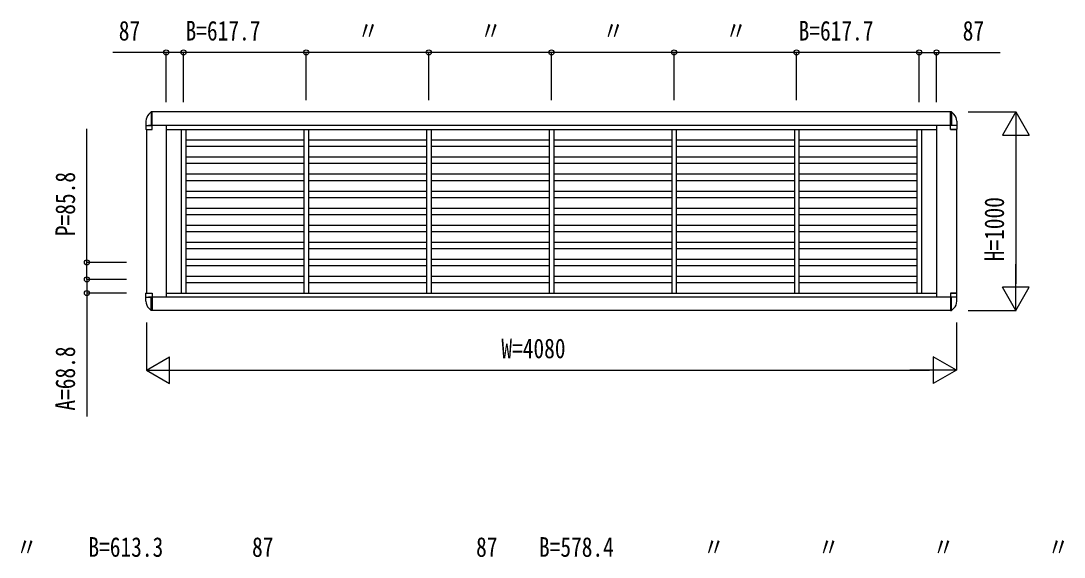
# Model space of a CAD drawing. Units: millimetres, scale not verified. Extents: x -12615 to 12615, y -8910 to 8910.
# Drawn here: x -6388 to -1132, y -3817 to -1116 of the extents above; entities that cross this region are included whole.
import ezdxf
from ezdxf.enums import TextEntityAlignment as Align

# ---------------------------------------------------------------- set-up
doc = ezdxf.new("R2010")
doc.units = ezdxf.units.MM
doc.header["$LTSCALE"] = 30
doc.layers.add('0-2_YKK_A1', color=4, linetype='Continuous')
doc.layers.add('0-3_YKK_D', color=6, linetype='Continuous')
doc.styles.add('ＭＳ ゴシック', font='')
doc.styles.get('ＭＳ ゴシック').set_extended_font_data('MS Gothic')

msp = doc.modelspace()

# ---------------------------------------------------------------- linework, layer by layer
at = {"layer": '0-2_YKK_A1'}
for p, q in [((-5730.94, -1574.7), (-5742.8, -1586.56)), ((-5725.94, -1574.7), (-5730.94, -1574.7)), ((-5730.94, -1574.7), (-5730.94, -1643)), ((-5725.94, -1663), (-5725.94, -1574.7)), ((-1698.64, -1575), (-5725.94, -1575)), ((-1703.94, -1574.7), (-1698.94, -1574.7)), ((-1703.94, -1663), (-1703.94, -1574.7)), ((-1698.94, -1574.7), (-1698.94, -1643)), ((-1698.94, -1574.7), (-1687.09, -1586.56)), ((-5757.44, -1621.91), (-5757.44, -1662)), ((-1672.44, -1621.91), (-1672.44, -1662)), ((-5756.44, -1663), (-5725.94, -1663)), ((-5755.44, -1643), (-5725.94, -1643)), ((-5754.94, -1663), (-5754.94, -2487)), ((-1672.44, -1643), (-5744.94, -1643)), ((-5654.94, -1643), (-5654.94, -2507)), ((-5654.94, -1663), (-1774.94, -1663)), ((-5579.44, -1663), (-5579.44, -2487)), ((-5556.44, -1663), (-5556.44, -2487)), ((-4961.77, -1663), (-4961.77, -2487)), ((-4938.77, -1663), (-4938.77, -2487)), ((-4344.11, -1663), (-4344.11, -2487)), ((-4321.11, -1663), (-4321.11, -2487)), ((-3726.44, -1663), (-3726.44, -2487)), ((-3703.44, -1663), (-3703.44, -2487)), ((-3108.77, -1663), (-3108.77, -2487)), ((-3085.77, -1663), (-3085.77, -2487)), ((-2491.11, -1663), (-2491.11, -2487)), ((-2468.11, -1663), (-2468.11, -2487)), ((-1873.44, -1663), (-1873.44, -2487)), ((-1850.44, -1663), (-1850.44, -2487)), ((-1774.94, -1643), (-1774.94, -2505)), ((-1674.44, -1643), (-1703.94, -1643)), ((-1673.44, -1663), (-1703.94, -1663)), ((-1703.94, -1663), (-1673.44, -1663)), ((-1674.94, -1663), (-1674.94, -2487)), ((-5556.44, -1715.8), (-4961.77, -1715.8)), ((-4938.77, -1715.8), (-4344.11, -1715.8)), ((-4321.11, -1715.8), (-3726.44, -1715.8)), ((-3703.44, -1715.8), (-3108.77, -1715.8)), ((-3085.77, -1715.8), (-2491.11, -1715.8)), ((-2468.11, -1715.8), (-1873.44, -1715.8)), ((-5556.44, -1747.8), (-4961.77, -1747.8)), ((-4938.77, -1747.8), (-4344.11, -1747.8)), ((-4321.11, -1747.8), (-3726.44, -1747.8)), ((-3703.44, -1747.8), (-3108.77, -1747.8)), ((-3085.77, -1747.8), (-2491.11, -1747.8)), ((-2468.11, -1747.8), (-1873.44, -1747.8)), ((-5556.44, -1801.6), (-4961.77, -1801.6)), ((-5556.44, -1833.6), (-4961.77, -1833.6)), ((-4938.77, -1801.6), (-4344.11, -1801.6)), ((-4938.77, -1833.6), (-4344.11, -1833.6)), ((-4321.11, -1801.6), (-3726.44, -1801.6)), ((-4321.11, -1833.6), (-3726.44, -1833.6)), ((-3703.44, -1801.6), (-3108.77, -1801.6)), ((-3703.44, -1833.6), (-3108.77, -1833.6)), ((-3085.77, -1801.6), (-2491.11, -1801.6)), ((-3085.77, -1833.6), (-2491.11, -1833.6)), ((-2468.11, -1801.6), (-1873.44, -1801.6)), ((-2468.11, -1833.6), (-1873.44, -1833.6)), ((-5556.44, -1887.4), (-4961.77, -1887.4)), ((-4938.77, -1887.4), (-4344.11, -1887.4)), ((-4321.11, -1887.4), (-3726.44, -1887.4)), ((-3703.44, -1887.4), (-3108.77, -1887.4)), ((-3085.77, -1887.4), (-2491.11, -1887.4)), ((-2468.11, -1887.4), (-1873.44, -1887.4)), ((-5556.44, -1919.4), (-4961.77, -1919.4)), ((-4938.77, -1919.4), (-4344.11, -1919.4)), ((-4321.11, -1919.4), (-3726.44, -1919.4)), ((-3703.44, -1919.4), (-3108.77, -1919.4)), ((-3085.77, -1919.4), (-2491.11, -1919.4)), ((-2468.11, -1919.4), (-1873.44, -1919.4)), ((-5556.44, -1973.2), (-4961.77, -1973.2)), ((-4938.77, -1973.2), (-4344.11, -1973.2)), ((-4321.11, -1973.2), (-3726.44, -1973.2)), ((-3703.44, -1973.2), (-3108.77, -1973.2)), ((-3085.77, -1973.2), (-2491.11, -1973.2)), ((-2468.11, -1973.2), (-1873.44, -1973.2)), ((-5556.44, -2005.2), (-4961.77, -2005.2)), ((-4938.77, -2005.2), (-4344.11, -2005.2)), ((-4321.11, -2005.2), (-3726.44, -2005.2)), ((-3703.44, -2005.2), (-3108.77, -2005.2)), ((-3085.77, -2005.2), (-2491.11, -2005.2)), ((-2468.11, -2005.2), (-1873.44, -2005.2)), ((-5556.44, -2059), (-4961.77, -2059)), ((-5556.44, -2091), (-4961.77, -2091)), ((-4938.77, -2059), (-4344.11, -2059)), ((-4938.77, -2091), (-4344.11, -2091)), ((-4321.11, -2059), (-3726.44, -2059)), ((-4321.11, -2091), (-3726.44, -2091)), ((-3703.44, -2059), (-3108.77, -2059)), ((-3703.44, -2091), (-3108.77, -2091)), ((-3085.77, -2059), (-2491.11, -2059)), ((-3085.77, -2091), (-2491.11, -2091)), ((-2468.11, -2059), (-1873.44, -2059)), ((-2468.11, -2091), (-1873.44, -2091)), ((-5556.44, -2144.8), (-4961.77, -2144.8)), ((-4938.77, -2144.8), (-4344.11, -2144.8)), ((-4321.11, -2144.8), (-3726.44, -2144.8)), ((-3703.44, -2144.8), (-3108.77, -2144.8)), ((-3085.77, -2144.8), (-2491.11, -2144.8)), ((-2468.11, -2144.8), (-1873.44, -2144.8)), ((-5556.44, -2176.8), (-4961.77, -2176.8)), ((-4938.77, -2176.8), (-4344.11, -2176.8)), ((-4321.11, -2176.8), (-3726.44, -2176.8)), ((-3703.44, -2176.8), (-3108.77, -2176.8)), ((-3085.77, -2176.8), (-2491.11, -2176.8)), ((-2468.11, -2176.8), (-1873.44, -2176.8)), ((-5556.44, -2230.6), (-4961.77, -2230.6)), ((-4938.77, -2230.6), (-4344.11, -2230.6)), ((-4321.11, -2230.6), (-3726.44, -2230.6)), ((-3703.44, -2230.6), (-3108.77, -2230.6)), ((-3085.77, -2230.6), (-2491.11, -2230.6)), ((-2468.11, -2230.6), (-1873.44, -2230.6)), ((-5556.44, -2262.6), (-4961.77, -2262.6)), ((-4938.77, -2262.6), (-4344.11, -2262.6)), ((-4321.11, -2262.6), (-3726.44, -2262.6)), ((-3703.44, -2262.6), (-3108.77, -2262.6)), ((-3085.77, -2262.6), (-2491.11, -2262.6)), ((-2468.11, -2262.6), (-1873.44, -2262.6)), ((-5556.44, -2316.4), (-4961.77, -2316.4)), ((-5556.44, -2348.4), (-4961.77, -2348.4)), ((-4938.77, -2316.4), (-4344.11, -2316.4)), ((-4938.77, -2348.4), (-4344.11, -2348.4)), ((-4321.11, -2316.4), (-3726.44, -2316.4)), ((-4321.11, -2348.4), (-3726.44, -2348.4)), ((-3703.44, -2316.4), (-3108.77, -2316.4)), ((-3703.44, -2348.4), (-3108.77, -2348.4)), ((-3085.77, -2316.4), (-2491.11, -2316.4)), ((-3085.77, -2348.4), (-2491.11, -2348.4)), ((-2468.11, -2316.4), (-1873.44, -2316.4)), ((-2468.11, -2348.4), (-1873.44, -2348.4)), ((-5556.44, -2402.2), (-4961.77, -2402.2)), ((-4938.77, -2402.2), (-4344.11, -2402.2)), ((-4321.11, -2402.2), (-3726.44, -2402.2)), ((-3703.44, -2402.2), (-3108.77, -2402.2)), ((-3085.77, -2402.2), (-2491.11, -2402.2)), ((-2468.11, -2402.2), (-1873.44, -2402.2)), ((-5556.44, -2434.2), (-4961.77, -2434.2)), ((-4938.77, -2434.2), (-4344.11, -2434.2)), ((-4321.11, -2434.2), (-3726.44, -2434.2)), ((-3703.44, -2434.2), (-3108.77, -2434.2)), ((-3085.77, -2434.2), (-2491.11, -2434.2)), ((-2468.11, -2434.2), (-1873.44, -2434.2)), ((-5757.44, -2528.09), (-5757.44, -2488)), ((-5756.44, -2487), (-5725.94, -2487)), ((-5755.44, -2507), (-5725.94, -2507)), ((-1672.44, -2507), (-5744.94, -2507)), ((-5730.94, -2575.3), (-5730.94, -2507)), ((-5725.94, -2487), (-5725.94, -2575.3)), ((-5654.94, -2487), (-1774.94, -2487)), ((-1703.94, -2487), (-1673.44, -2487)), ((-1673.44, -2487), (-1703.94, -2487)), ((-1703.94, -2487), (-1703.94, -2575.3)), ((-1674.44, -2507), (-1703.94, -2507)), ((-1698.94, -2575.3), (-1698.94, -2507)), ((-1672.44, -2528.09), (-1672.44, -2488)), ((-5730.94, -2575.3), (-5742.8, -2563.44)), ((-1698.64, -2575), (-5725.94, -2575)), ((-1698.94, -2575.3), (-1687.09, -2563.44)), ((-5725.94, -2575.3), (-5730.94, -2575.3)), ((-1703.94, -2575.3), (-1698.94, -2575.3))]:
    msp.add_line(p, q, dxfattribs=at)
for centre, radius, start, end in [((-5707.44, -1621.91), 50, 135, 180), ((-1722.44, -1621.91), 50, 0, 45), ((-5756.44, -1662), 1, 180, 270), ((-1673.44, -1662), 1, 270, 0), ((-5756.44, -2488), 1, 90, 180), ((-1673.44, -2488), 1, 0, 90), ((-5707.44, -2528.09), 50, 180, 225), ((-1722.44, -2528.09), 50, 315, 0)]:
    msp.add_arc(centre, radius, start, end, dxfattribs=at)
at = {"layer": '0-3_YKK_D'}
for p, q in [((-5654.94, -1525), (-5654.94, -1274)), ((-5567.94, -1515), (-5567.94, -1274)), ((-5567.94, -1525), (-5567.94, -1274)), ((-4950.27, -1275), (-5567.94, -1275)), ((-4950.27, -1515), (-4950.27, -1274)), ((-4950.27, -1515), (-4950.27, -1274)), ((-4332.61, -1275), (-4950.27, -1275)), ((-4332.61, -1515), (-4332.61, -1274)), ((-4332.61, -1515), (-4332.61, -1274)), ((-3714.94, -1275), (-4332.61, -1275)), ((-3714.94, -1515), (-3714.94, -1274)), ((-3714.94, -1515), (-3714.94, -1274)), ((-3097.27, -1275), (-3714.94, -1275)), ((-3097.27, -1515), (-3097.27, -1274)), ((-3097.27, -1515), (-3097.27, -1274)), ((-2479.61, -1275), (-3097.27, -1275)), ((-2479.61, -1515), (-2479.61, -1274)), ((-2479.61, -1515), (-2479.61, -1274)), ((-1861.94, -1275), (-2479.61, -1275)), ((-1861.94, -1525), (-1861.94, -1274)), ((-1861.94, -1525), (-1861.94, -1274)), ((-1774.94, -1525), (-1774.94, -1274)), ((-1614.94, -1575), (-1373.94, -1575)), ((-1374.94, -1575), (-1442.44, -1691.91)), ((-1374.94, -1575), (-1307.44, -1691.91)), ((-1374.94, -1575), (-1374.94, -1808.83)), ((-1442.44, -1691.91), (-1307.44, -1691.91)), ((-1374.94, -1710), (-1374.94, -2440)), ((-5855.94, -2332.4), (-6055.94, -2332.4)), ((-1374.94, -2575), (-1374.94, -2341.17)), ((-5855.94, -2418.2), (-6055.94, -2418.2)), ((-5855.94, -2418.2), (-6055.94, -2418.2)), ((-1374.94, -2575), (-1442.44, -2458.09)), ((-1307.44, -2458.09), (-1442.44, -2458.09)), ((-1374.94, -2575), (-1307.44, -2458.09)), ((-5855.94, -2487), (-6055.94, -2487)), ((-1614.94, -2575), (-1373.94, -2575)), ((-5754.94, -2635), (-5754.94, -2876)), ((-1674.94, -2635), (-1674.94, -2876)), ((-5754.94, -2875), (-5638.03, -2807.5)), ((-5638.03, -2942.5), (-5638.03, -2807.5)), ((-1674.94, -2875), (-1791.85, -2807.5)), ((-1791.85, -2807.5), (-1791.85, -2942.5)), ((-5754.94, -2875), (-5638.03, -2942.5)), ((-5754.94, -2875), (-5521.11, -2875)), ((-5619.94, -2875), (-1809.94, -2875)), ((-1674.94, -2875), (-1908.77, -2875)), ((-1674.94, -2875), (-1791.85, -2942.5))]:
    msp.add_line(p, q, dxfattribs=at)
for points in [[(-5567.94, -1275), (-5654.94, -1275), (-5924.34, -1275)], [(-1861.94, -1275), (-1774.94, -1275), (-1454.54, -1275)], [(-6054.94, -2418.2), (-6054.94, -2332.4), (-6054.94, -1659.2)], [(-6054.94, -2418.2), (-6054.94, -2487), (-6054.94, -3109.2)]]:
    msp.add_lwpolyline(points, dxfattribs=at)
for centre in [(-5654.94, -1275), (-5567.94, -1275), (-5567.94, -1275), (-4950.27, -1275), (-4950.27, -1275), (-4332.61, -1275), (-4332.61, -1275), (-3714.94, -1275), (-3714.94, -1275), (-3097.27, -1275), (-3097.27, -1275), (-2479.61, -1275), (-2479.61, -1275), (-1861.94, -1275), (-1861.94, -1275), (-1774.94, -1275), (-6054.94, -2332.4), (-6054.94, -2418.2), (-6054.94, -2418.2), (-6054.94, -2487)]:
    msp.add_circle(centre, 12.75, dxfattribs=at)

# ---------------------------------------------------------------- texts
at = {"layer": '0-3_YKK_D', "style": 'ＭＳ ゴシック', "width": 0.8}
for s, p in [('87', (-5894.34, -1245)), ('B=617.7', (-5557.91, -1245)), ('〃', (-4691.84, -1245)), ('〃', (-4074.17, -1245)), ('〃', (-3456.51, -1245)), ('〃', (-2838.84, -1245)), ('B=617.7', (-2469.57, -1245)), ('87', (-1642.94, -1245)), ('W=4080', (-3966.94, -2845)), ('〃', (-6412.22, -3845)), ('B=613.3', (-6047.36, -3845)), ('87', (-5222.94, -3845)), ('87', (-4094.34, -3845)), ('B=578.4', (-3777.52, -3845)), ('〃', (-2950.67, -3845)), ('〃', (-2372.23, -3845)), ('〃', (-1793.79, -3845)), ('〃', (-1215.34, -3845))]:
    msp.add_text(s, height=98.97, dxfattribs=at).set_placement(p, align=Align.BOTTOM_LEFT)
for s, p in [('P=85.8', (-6084.94, -2200.4)), ('H=1000', (-1404.94, -2327)), ('A=68.8', (-6084.94, -3079.2))]:
    msp.add_text(s, height=98.97, rotation=90, dxfattribs=at).set_placement(p, align=Align.BOTTOM_LEFT)

doc.saveas('drawing.dxf')
